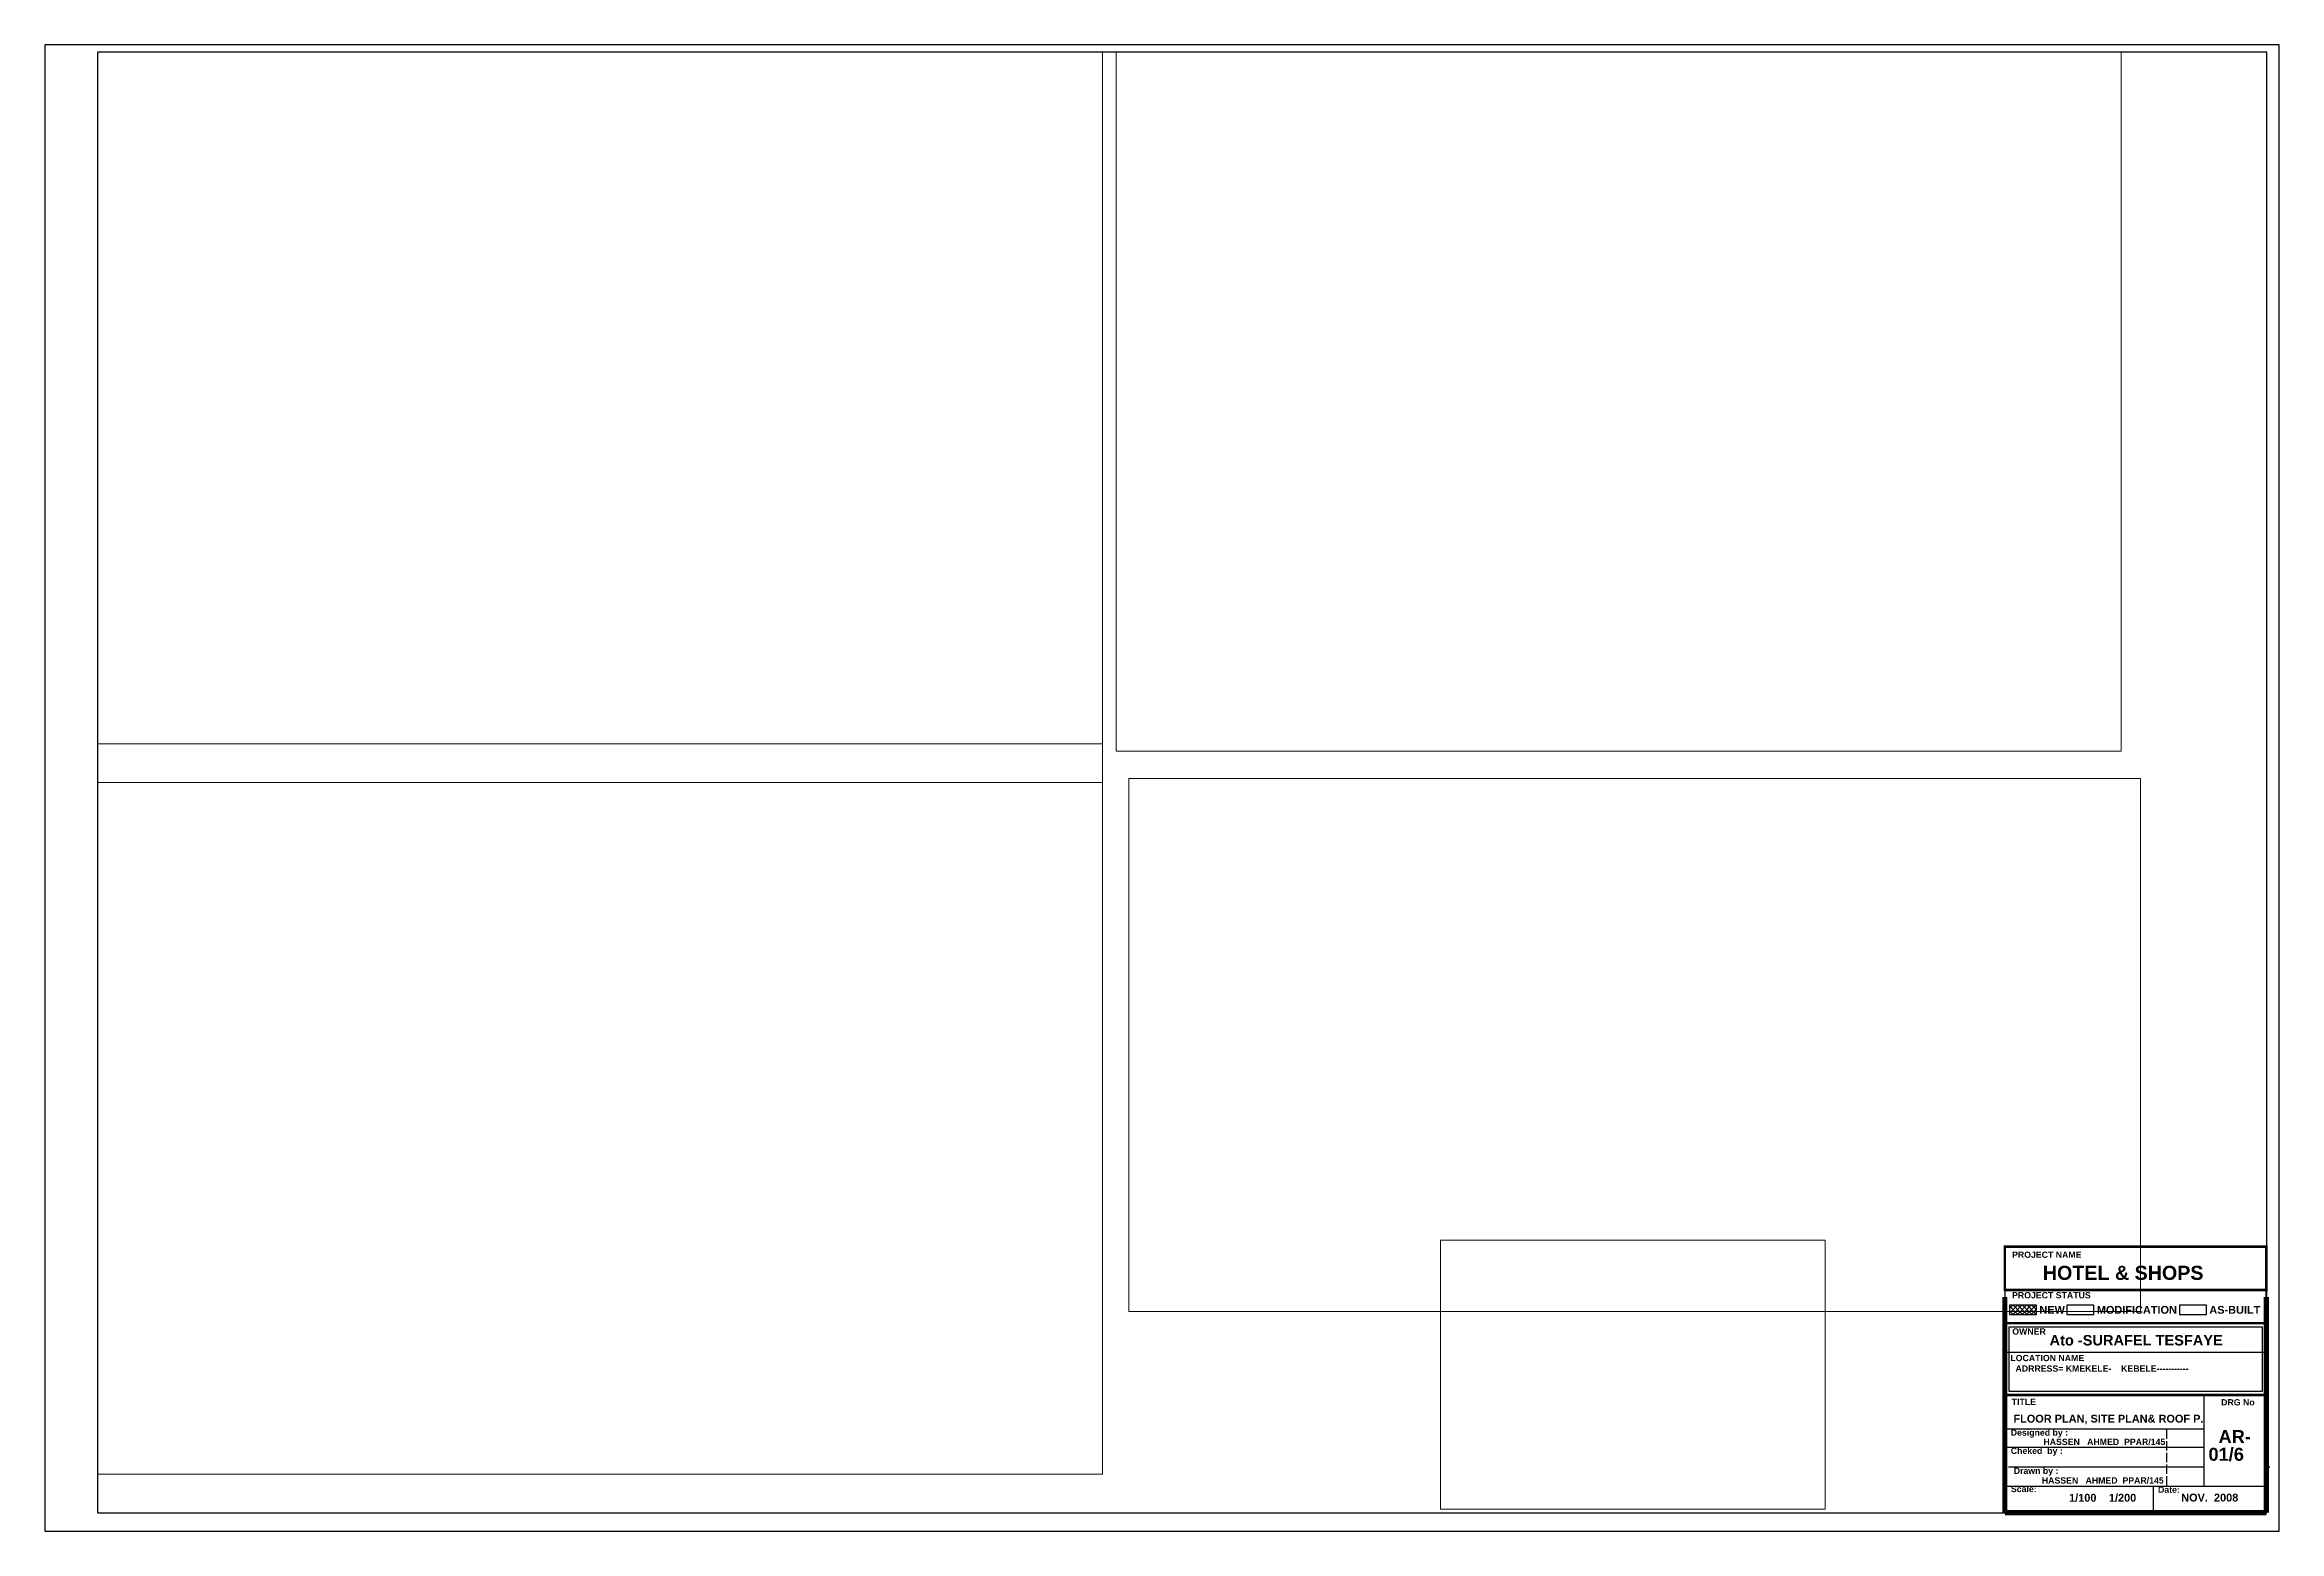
# Paper-space layout 'Layout1' of a CAD drawing. Extents: x 985 to 8071, y -3187 to 3311.
# Drawn here: x 3309 to 4166, y 2741 to 3311 of the extents above.
import ezdxf

# ---------------------------------------------------------------- set-up
doc = ezdxf.new("R2010")
doc.units = 0
doc.linetypes.add('ACAD_ISO02W100', pattern=[15, 12, -3])
doc.layers.get('DEFPOINTS').update_dxf_attribs({"color": 9, "linetype": 'CONTINUOUS'})
for name, color, linetype in [('DOOR', 4, 'CONTINUOUS'), ('HATCH', 8, 'CONTINUOUS'), ('TEXT', 3, 'CONTINUOUS'), ('WALL', 7, 'CONTINUOUS'), ('WINDOW', 4, 'CONTINUOUS')]:
    doc.layers.add(name, color=color, linetype=linetype)
doc.styles.add('SANSSERIFBOLD', font='sasb____.pfb', dxfattribs={"height": 70})

psp = doc.layouts.get("Layout1")

# ---------------------------------------------------------------- hatches: boundary and pattern name
at = {"layer": 'DOOR', "linetype": 'Continuous', "ltscale": 0.3}
h = psp.add_hatch(dxfattribs=at)
h.set_pattern_fill('ANSI37', color=256, scale=10, style=0)
h.set_pattern_definition([(45, (2630.3156, 3501.1564), (-0.8838835, 0.8838835), []), (135, (2630.3156, 3501.1564), (-0.8838835, -0.8838835), [])])
h.paths.add_polyline_path([(4062.6, 2827.53), (4062.6, 2824.01), (4072.95, 2824.01), (4072.95, 2827.53)])

# ---------------------------------------------------------------- linework, layer by layer
at = {"layer": 'HATCH', "linetype": 'ACAD_ISO02W100', "ltscale": 0.3}
psp.add_line((4122.82, 2779.97), (4122.82, 2758.07), dxfattribs=at)
at = {"layer": 'HATCH'}
psp.add_line((4117.67, 2758.07), (4117.67, 2748.07), dxfattribs=at)
at = {"layer": 'HATCH', "color": 7}
for points in [[(3309.09, 2740.86), (4166.09, 2740.86), (4166.09, 3310.86), (3309.09, 3310.86)], [(3329.32, 2747.98), (4161.32, 2747.98), (4161.32, 3307.98), (3329.32, 3307.98)]]:
    psp.add_lwpolyline(points, close=True, dxfattribs=at)
at = {"layer": 'HATCH', "const_width": 1}
psp.add_lwpolyline([(4060.83, 2833.39), (4161.09, 2833.39), (4161.09, 2850.01), (4060.83, 2850.01)], close=True, dxfattribs=at)
at = {"layer": 'HATCH'}
for points in [[(4062.6, 2824.01), (4072.95, 2824.01), (4072.95, 2827.53), (4062.6, 2827.53)], [(4084.62, 2824.01), (4094.97, 2824.01), (4094.97, 2827.53), (4084.62, 2827.53)], [(4127.78, 2824.01), (4138.12, 2824.01), (4138.12, 2827.53), (4127.78, 2827.53)]]:
    psp.add_lwpolyline(points, close=True, dxfattribs=at)
at = {"layer": 'TEXT'}
psp.add_lwpolyline([(4066.56, 2819.15), (4062.33, 2819.15), (4062.33, 2794.57), (4159.59, 2794.57), (4159.59, 2819.15), (4062.33, 2819.15)], dxfattribs=at)
at = {"layer": 'WALL'}
for p, q in [((4161.09, 2850.01), (4060.83, 2850.01)), ((4060.83, 2850.01), (4060.83, 2820.65)), ((4161.09, 2833.39), (4060.83, 2833.39)), ((4066.56, 2833.39), (4060.83, 2833.39)), ((4161.09, 2820.65), (4161.09, 2833.39)), ((4060.83, 2820.65), (4161.09, 2820.65)), ((4161.09, 2793.07), (4133.36, 2793.07)), ((4137.11, 2793.07), (4137.11, 2758.07)), ((4161.09, 2780.39), (4161.09, 2793.07))]:
    psp.add_line(p, q, dxfattribs=at)
for points, const_width in [([(4060.83, 2830.67), (4060.83, 2747.91)], 2), ([(4161.09, 2747.98), (4161.09, 2830.67)], 2), ([(4066.56, 2820.65), (4060.83, 2820.65), (4060.83, 2793.07), (4161.09, 2793.07), (4161.09, 2820.65), (4060.83, 2820.65)], 1), ([(4161.09, 2747.98), (4060.83, 2747.98)], 2)]:
    psp.add_lwpolyline(points, dxfattribs=dict(at, const_width=const_width))
at = {"layer": 'WINDOW'}
for p, q in [((4067.25, 2820.65), (4060.83, 2820.65)), ((4161.09, 2820.65), (4121.47, 2820.65)), ((4161.09, 2809.45), (4060.83, 2809.45)), ((4161.09, 2793.07), (4060.83, 2793.07)), ((4137.11, 2779.97), (4060.83, 2779.97)), ((4137.11, 2772.97), (4060.83, 2772.97)), ((4137.11, 2765.39), (4062.17, 2765.39)), ((4162.43, 2765.39), (4161.09, 2765.39)), ((4161.09, 2758.07), (4060.83, 2758.07))]:
    psp.add_line(p, q, dxfattribs=at)

# ---------------------------------------------------------------- texts
at = {"layer": 'TEXT', "style": 'SANSSERIFBOLD'}
for s, height, p in [('PROJECT NAME', 2.4, (4063.59, 2845.71)), ('HOTEL & SHOPS', 5.4, (4075.4, 2837.26)), ('PROJECT STATUS', 2.4, (4063.59, 2830.17)), ('NEW', 3, (4074.08, 2824.27)), ('MODIFICATION', 3, (4096.1, 2824.27)), ('AS-BUILT', 3, (4139.25, 2824.27)), ('OWNER', 2.4, (4063.69, 2816.26)), ('Ato -SURAFEL TESFAYE', 4, (4077.98, 2812.12)), ('LOCATION NAME', 2.4, (4062.95, 2806.09)), ('ADRRESS= KMEKELE-    KEBELE-----------', 2.4, (4064.91, 2802.06)), ('TITLE', 2.4, (4063.47, 2789.3)), (' FLOOR PLAN, SITE PLAN& ROOF P.', 3, (4062.97, 2782.55)), ('DRG No', 2.4, (4143.78, 2789.12)), ('Designed by :', 2.4, (4063.1, 2777.52)), ('AR-', 5, (4142.78, 2774.68)), ('Cheked  by :', 2.4, (4063.1, 2770.52)), ('HASSEN   AHMED  PPAR/145', 2.4, (4075.62, 2773.95)), ('01/6', 5, (4138.92, 2767.89)), ('Drawn by :', 2.4, (4064.24, 2762.86)), ('HASSEN   AHMED  PPAR/145', 2.4, (4075.01, 2759.16)), ('Scale:', 2.4, (4063.16, 2755.88)), ('1/100', 3, (4085.47, 2752.22)), ('1/200', 3, (4100.74, 2752.22)), ('Date:', 2.4, (4119.56, 2755.62)), ('NOV.  2008', 3, (4128.46, 2752.28))]:
    psp.add_text(s, height=height, dxfattribs=at).set_placement(p)

# ---------------------------------------------------------------- viewports
at = {"layer": 'DEFPOINTS', "color": 9}
for center, size, view_center_point, view_height, status in [((3522.07, 3167.98), (385.5, 280), (287966.4523, -5321.82213), 2800, 5), ((3522.07, 2902.78), (385.5, 280), (89467.43157, -6037.84793), 2800.0008688, 3), ((3918.81, 2927.35), (387.97, 204.4002), (62721.23277, -10107.88615), 4088.004015, 6), ((3918.13, 2800.89), (147.51, 103.146), (52286.65105, -13614.61989), 1070.0271961, 4)]:
    psp.add_viewport(center=center, size=size, view_center_point=view_center_point, view_height=view_height, status=status, dxfattribs=at)
psp.add_viewport(center=(3912.73, 3173.99), size=(385.5, 267.9733), view_center_point=(84643.4636, -6024.88471), view_height=2679.7331219, dxfattribs=at)

doc.saveas('drawing.dxf')
